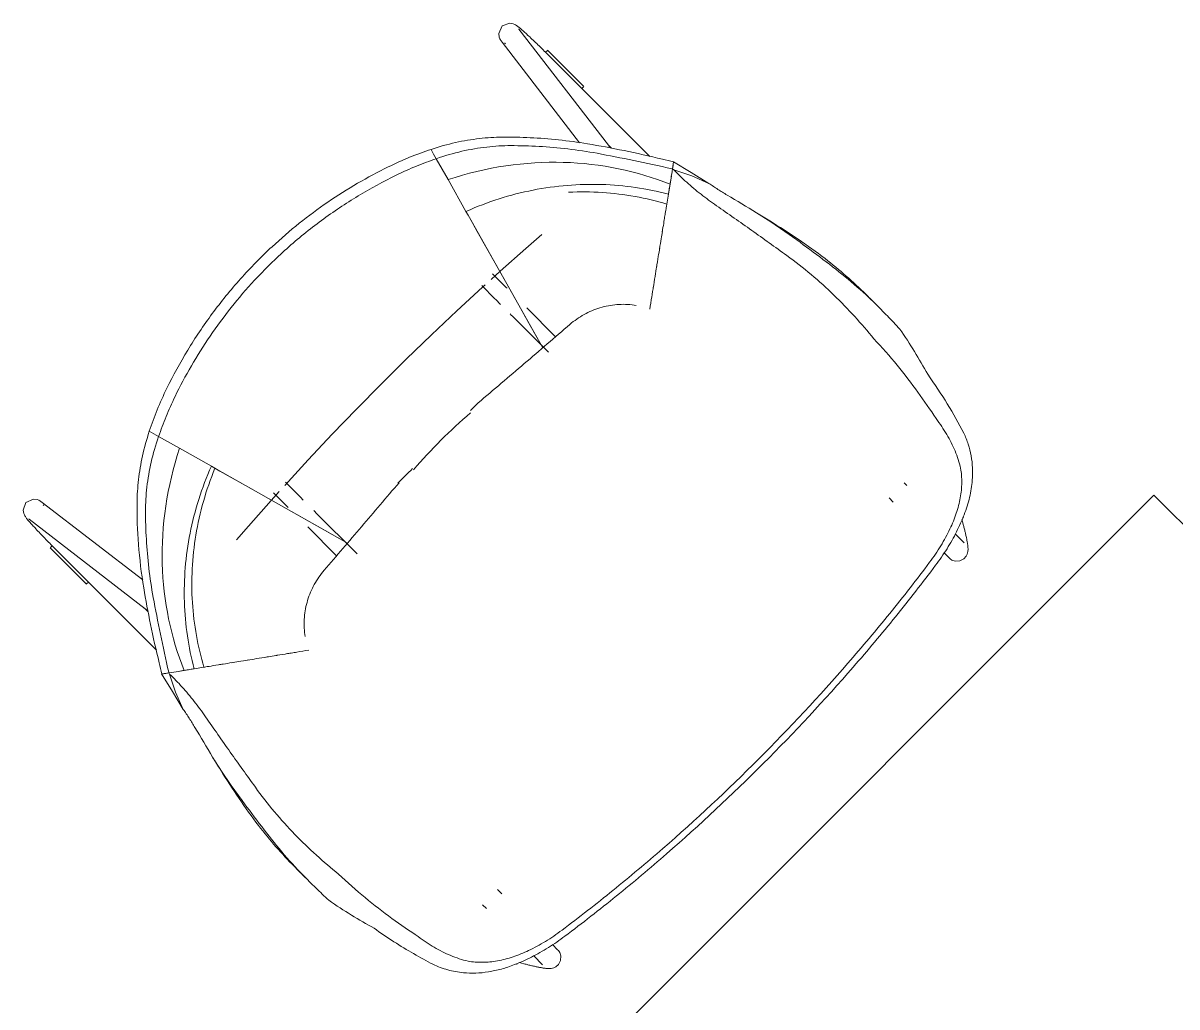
# Model space of a CAD drawing. Header units: millimetres. Extents: x 79795 to 317870, y -36033 to 97293.
# Drawn here: x 186306 to 187172, y 25312 to 26050 of the extents above; entities that cross this region are included whole.
import ezdxf

# ---------------------------------------------------------------- set-up
doc = ezdxf.new("R2010")
doc.units = ezdxf.units.MM
doc.header["$MEASUREMENT"] = 0
doc.layers.add('I-FURN', color=8, linetype='CONTINUOUS', lineweight=9)

msp = doc.modelspace()

# ---------------------------------------------------------------- linework, layer by layer
at = {"layer": 'I-FURN'}
for p, q in [((186665.69, 26048.3), (186671.36, 26050.39)), ((186671.36, 26050.39), (186673.87, 26049.92)), ((186673.87, 26049.92), (186675.01, 26049.43)), ((186665.69, 26048.3), (186663.05, 26042.47)), ((186663.05, 26042.47), (186663.46, 26039.73)), ((186675.01, 26049.43), (186675.71, 26049.04)), ((186675.71, 26049.04), (186676.25, 26048.69)), ((186676.25, 26048.69), (186676.71, 26048.37)), ((186676.71, 26048.37), (186677.16, 26048.04)), ((186677.16, 26048.04), (186677.6, 26047.7)), ((186677.6, 26047.7), (186678.06, 26047.33)), ((186678, 26046.15), (186678.04, 26046.09)), ((186678.04, 26046.09), (186678.16, 26045.94)), ((186678.06, 26047.33), (186678.53, 26046.94)), ((186678.16, 26045.94), (186678.2, 26045.89)), ((186745.41, 25958.63), (186678.2, 26045.89)), ((186678.53, 26046.94), (186679.03, 26046.52)), ((186679.03, 26046.52), (186679.55, 26046.08)), ((186679.55, 26046.08), (186680.11, 26045.6)), ((186680.11, 26045.6), (186680.69, 26045.09)), ((186680.69, 26045.09), (186681.29, 26044.55)), ((186681.29, 26044.55), (186681.93, 26043.98)), ((186681.93, 26043.98), (186682.59, 26043.38)), ((186682.59, 26043.38), (186683.29, 26042.75)), ((186683.29, 26042.75), (186684, 26042.09)), ((186684, 26042.09), (186684.75, 26041.41)), ((186684.75, 26041.41), (186685.52, 26040.69)), ((186663.46, 26039.73), (186663.97, 26038.51)), ((186663.97, 26038.51), (186664.37, 26037.78)), ((186664.37, 26037.78), (186664.71, 26037.24)), ((186664.71, 26037.24), (186665.04, 26036.77)), ((186665.04, 26036.77), (186665.37, 26036.33)), ((186665.37, 26036.33), (186665.52, 26036.12)), ((186665.52, 26036.12), (186723.69, 25960.61)), ((186667.35, 26035.39), (186667.5, 26035.28)), ((186667.5, 26035.28), (186667.73, 26035.1)), ((186667.73, 26035.1), (186668.02, 26034.87)), ((186685.52, 26040.69), (186686.31, 26039.95)), ((186686.31, 26039.95), (186687.13, 26039.18)), ((186687.13, 26039.18), (186687.96, 26038.39)), ((186687.96, 26038.39), (186688.82, 26037.58)), ((186688.82, 26037.58), (186689.7, 26036.74)), ((186689.7, 26036.74), (186690.6, 26035.89)), ((186690.6, 26035.89), (186691.51, 26035.01)), ((186691.51, 26035.01), (186692.44, 26034.12)), ((186692.44, 26034.12), (186693.38, 26033.2)), ((186693.38, 26033.2), (186694.33, 26032.28)), ((186694.33, 26032.28), (186695.3, 26031.34)), ((186695.3, 26031.34), (186696.27, 26030.38)), ((186696.27, 26030.38), (186697.25, 26029.42)), ((186697.25, 26029.42), (186698.24, 26028.44)), ((186698.16, 26028.54), (186699.53, 26029.91)), ((186702.43, 26024.27), (186698.16, 26028.54)), ((186698.24, 26028.44), (186699.24, 26027.46)), ((186699.24, 26027.46), (186700.23, 26026.47)), ((186726.84, 26002.69), (186699.57, 26029.96)), ((186700.23, 26026.47), (186701.23, 26025.48)), ((186701.23, 26025.48), (186702.23, 26024.48)), ((186702.23, 26024.48), (186702.45, 26024.26)), ((186776.41, 25950.3), (186702.45, 26024.26)), ((186726.79, 26002.65), (186725.42, 26001.28)), ((186612.16, 25955.59), (186614.14, 25952.09)), ((186612.16, 25955.59), (186614.14, 25952.09)), ((186744.95, 25959.14), (186747.65, 25956.44)), ((186745.41, 25958.63), (186746.2, 25957.46)), ((186614.14, 25952.09), (186616.12, 25948.57)), ((186614.14, 25952.09), (186616.12, 25948.57)), ((186624.97, 25932.86), (186616.12, 25948.57)), ((186616.12, 25948.57), (186624.97, 25932.86)), ((186794.39, 25946.3), (186793.52, 25940.92)), ((186793.52, 25940.94), (186794.39, 25946.28)), ((186793.53, 25940.98), (186794.39, 25946.28)), ((186807.6, 25938.22), (186794.29, 25946.34)), ((186793.04, 25941.04), (186793.52, 25940.94)), ((186794.43, 25940.34), (186793.52, 25940.92)), ((186794.43, 25940.34), (186807.95, 25935.81)), ((186820.9, 25930.09), (186807.6, 25938.22)), ((186638.43, 25908.98), (186624.97, 25932.86)), ((186624.97, 25932.86), (186638.43, 25908.98)), ((186791.67, 25929.49), (186790.97, 25925.17)), ((186792.65, 25935.52), (186791.67, 25929.49)), ((186807.95, 25935.81), (186820.9, 25930.09)), ((186790.44, 25921.92), (186789.25, 25914.54)), ((186790.97, 25925.17), (186790.44, 25921.92)), ((186639.95, 25906.27), (186638.43, 25908.98)), ((186638.43, 25908.98), (186639.95, 25906.27)), ((186642.02, 25902.59), (186639.95, 25906.27)), ((186639.95, 25906.27), (186696.06, 25806.69)), ((186646.83, 25894.05), (186642.02, 25902.59)), ((186856.7, 25908.08), (186867.3, 25901.24)), ((186654.13, 25881.11), (186646.83, 25894.05)), ((186867.3, 25901.24), (186877.97, 25894.07)), ((186877.97, 25894.07), (186889.29, 25885.9)), ((186695.5, 25891.62), (186683.43, 25881.2)), ((186663.53, 25864.41), (186654.13, 25881.11)), ((186683.43, 25881.2), (186664.05, 25864.05)), ((186664.05, 25864.05), (186657.33, 25858)), ((186668.69, 25851.97), (186658.41, 25862.26)), ((186674.56, 25844.85), (186663.53, 25864.41)), ((186631.62, 25834.39), (186650.85, 25852.12)), ((186650.35, 25853.34), (186660.21, 25843.49)), ((186650.85, 25852.12), (186652.81, 25853.9)), ((186668.69, 25851.97), (186669.37, 25851.29)), ((186660.81, 25842.88), (186660.21, 25843.49)), ((186661.5, 25842.19), (186660.81, 25842.88)), ((186662.22, 25841.47), (186661.5, 25842.19)), ((186662.95, 25840.74), (186662.22, 25841.47)), ((186686.63, 25823.41), (186674.56, 25844.85)), ((186947.39, 25838.17), (186941.44, 25844.11)), ((186612.51, 25816.35), (186631.62, 25834.39)), ((186663.69, 25840), (186662.95, 25840.74)), ((186664.45, 25839.24), (186663.69, 25840)), ((186705.7, 25814.96), (186684.02, 25836.64)), ((186766.21, 25838.51), (186764.73, 25838.72)), ((186672.47, 25831.22), (186671.65, 25832.04)), ((186673.29, 25830.4), (186672.47, 25831.22)), ((186673.29, 25830.4), (186700.33, 25803.36)), ((186593.57, 25798.03), (186612.51, 25816.35)), ((186696.06, 25806.69), (186686.63, 25823.41)), ((186574.81, 25779.47), (186593.57, 25798.03)), ((186556.27, 25760.69), (186574.81, 25779.47)), ((186537.98, 25741.73), (186556.27, 25760.69)), ((186404.09, 25742.03), (186400.58, 25744.01)), ((186404.09, 25742.03), (186400.58, 25744.01)), ((186407.6, 25740.05), (186404.09, 25742.03)), ((186407.6, 25740.05), (186404.09, 25742.03)), ((186407.6, 25740.05), (186423.32, 25731.2)), ((186423.32, 25731.2), (186407.6, 25740.05)), ((186519.97, 25722.61), (186537.98, 25741.73)), ((186423.32, 25731.2), (186447.2, 25717.75)), ((186447.2, 25717.75), (186423.32, 25731.2)), ((186502.27, 25703.36), (186519.97, 25722.61)), ((186447.2, 25717.75), (186449.91, 25716.22)), ((186449.91, 25716.22), (186447.2, 25717.75)), ((186449.91, 25716.22), (186453.58, 25714.15)), ((186549.49, 25660.11), (186449.91, 25716.22)), ((186453.58, 25714.15), (186462.12, 25709.34)), ((186462.12, 25709.34), (186475.06, 25702.04)), ((186512.68, 25695.97), (186502.83, 25705.82)), ((186587.35, 25705.1), (186588.13, 25705.39)), ((186969.51, 25703.31), (186967.53, 25705.29)), ((186475.06, 25702.04), (186491.76, 25692.64)), ((186492.13, 25692.12), (186498.17, 25698.84)), ((186493.91, 25697.77), (186504.2, 25687.48)), ((186512.68, 25695.97), (186513.37, 25695.29)), ((186513.37, 25695.29), (186514.06, 25694.59)), ((186514.06, 25694.59), (186514.78, 25693.87)), ((187155.08, 25696.07), (186660.1, 25201.1)), ((187650.05, 25201.1), (187155.08, 25696.07)), ((186307.88, 25690.48), (186305.78, 25684.82)), ((186307.88, 25690.48), (186313.7, 25693.12)), ((186313.7, 25693.12), (186316.44, 25692.71)), ((186316.44, 25692.71), (186317.66, 25692.21)), ((186317.66, 25692.21), (186318.39, 25691.8)), ((186318.39, 25691.8), (186318.93, 25691.46)), ((186318.93, 25691.46), (186319.4, 25691.13)), ((186319.4, 25691.13), (186319.85, 25690.8)), ((186319.85, 25690.8), (186320.05, 25690.65)), ((186395.66, 25632.41), (186320.05, 25690.65)), ((186320.78, 25688.82), (186320.89, 25688.67)), ((186320.89, 25688.67), (186321.07, 25688.44)), ((186321.07, 25688.44), (186321.3, 25688.16)), ((186474.97, 25672.74), (186492.13, 25692.12)), ((186491.76, 25692.64), (186511.33, 25681.61)), ((186504.8, 25686.88), (186504.2, 25687.48)), ((186514.78, 25693.87), (186515.51, 25693.14)), ((186515.51, 25693.14), (186516.26, 25692.39)), ((186956.22, 25693.97), (186959.32, 25690.86)), ((186305.78, 25684.82), (186306.25, 25682.31)), ((186306.25, 25682.31), (186306.74, 25681.16)), ((186306.74, 25681.16), (186307.13, 25680.46)), ((186307.13, 25680.46), (186307.48, 25679.93)), ((186307.48, 25679.93), (186307.8, 25679.46)), ((186307.8, 25679.46), (186308.13, 25679.02)), ((186308.13, 25679.02), (186308.48, 25678.57)), ((186308.48, 25678.57), (186308.84, 25678.12)), ((186308.84, 25678.12), (186309.23, 25677.64)), ((186309.23, 25677.64), (186309.65, 25677.14)), ((186309.65, 25677.14), (186310.1, 25676.62)), ((186310.02, 25678.17), (186310.08, 25678.13)), ((186310.08, 25678.13), (186310.23, 25678.01)), ((186310.23, 25678.01), (186310.29, 25677.97)), ((186310.29, 25677.97), (186397.54, 25610.76)), ((186511.33, 25681.61), (186532.76, 25669.54)), ((186524.22, 25684.43), (186525.04, 25683.61)), ((186525.04, 25683.61), (186525.77, 25682.88)), ((186556.59, 25652.06), (186525.77, 25682.88)), ((187011.83, 25674.28), (187010.92, 25677.68)), ((187012.41, 25679.61), (187011.91, 25679.47)), ((186310.1, 25676.62), (186310.57, 25676.07)), ((186310.57, 25676.07), (186311.08, 25675.49)), ((186311.08, 25675.49), (186311.62, 25674.88)), ((186311.62, 25674.88), (186312.19, 25674.24)), ((186312.19, 25674.24), (186312.79, 25673.58)), ((186312.79, 25673.58), (186313.42, 25672.88)), ((186313.42, 25672.88), (186314.08, 25672.17)), ((186314.08, 25672.17), (186314.77, 25671.42)), ((186314.77, 25671.42), (186315.48, 25670.65)), ((186315.48, 25670.65), (186316.22, 25669.86)), ((186316.22, 25669.86), (186316.99, 25669.04)), ((186316.99, 25669.04), (186317.78, 25668.21)), ((186317.78, 25668.21), (186318.59, 25667.35)), ((186466.1, 25662.46), (186474.97, 25672.74)), ((186519.53, 25672.15), (186541.21, 25650.47)), ((186532.76, 25669.54), (186549.49, 25660.11)), ((187011.89, 25674.08), (187011.83, 25674.28)), ((187012.08, 25673.36), (187011.89, 25674.08)), ((187012.27, 25672.64), (187012.08, 25673.36)), ((187012.45, 25671.92), (187012.27, 25672.64)), ((187012.63, 25671.2), (187012.45, 25671.92)), ((187012.81, 25670.48), (187012.63, 25671.2)), ((187012.99, 25669.77), (187012.81, 25670.48)), ((187013.16, 25669.07), (187012.99, 25669.77)), ((187013.32, 25668.37), (187013.16, 25669.07)), ((187013.48, 25667.68), (187013.32, 25668.37)), ((186318.59, 25667.35), (186319.43, 25666.47)), ((186319.43, 25666.47), (186320.29, 25665.58)), ((186320.29, 25665.58), (186321.16, 25664.66)), ((186321.16, 25664.66), (186322.06, 25663.74)), ((186322.06, 25663.74), (186322.97, 25662.79)), ((186322.97, 25662.79), (186323.89, 25661.84)), ((186323.89, 25661.84), (186324.84, 25660.88)), ((186324.84, 25660.88), (186325.79, 25659.9)), ((186325.79, 25659.9), (186326.75, 25658.92)), ((187012.61, 25660.2), (187005.92, 25666.9)), ((187013.64, 25667), (187013.48, 25667.68)), ((187013.79, 25666.33), (187013.64, 25667)), ((187013.94, 25665.67), (187013.79, 25666.33)), ((187014.08, 25665.02), (187013.94, 25665.67)), ((187014.21, 25664.38), (187014.08, 25665.02)), ((187014.34, 25663.75), (187014.21, 25664.38)), ((187014.46, 25663.14), (187014.34, 25663.75)), ((187014.58, 25662.54), (187014.46, 25663.14)), ((187014.69, 25661.95), (187014.58, 25662.54)), ((187014.8, 25661.38), (187014.69, 25661.95)), ((187014.89, 25660.83), (187014.8, 25661.38)), ((187014.98, 25660.29), (187014.89, 25660.83)), ((187015.07, 25659.76), (187014.98, 25660.29)), ((187015.14, 25659.25), (187015.07, 25659.76)), ((186326.22, 25656.6), (186353.48, 25629.34)), ((186326.26, 25656.65), (186327.63, 25658.01)), ((186326.75, 25658.92), (186327.73, 25657.93)), ((186327.63, 25658.01), (186331.9, 25653.74)), ((186327.73, 25657.93), (186328.71, 25656.94)), ((186328.71, 25656.94), (186329.7, 25655.94)), ((186329.7, 25655.94), (186330.69, 25654.94)), ((186330.69, 25654.94), (186331.69, 25653.94)), ((186331.69, 25653.94), (186331.91, 25653.72)), ((186331.91, 25653.72), (186405.87, 25579.76)), ((186997.51, 25652.68), (187001.3, 25648.89)), ((187014.08, 25650.19), (187014.85, 25651.71)), ((187014.85, 25651.71), (187015.2, 25652.82)), ((187015.21, 25658.75), (187015.14, 25659.25)), ((187015.2, 25652.82), (187015.36, 25653.67)), ((187015.28, 25658.26), (187015.21, 25658.75)), ((187015.33, 25657.79), (187015.28, 25658.26)), ((187015.38, 25657.32), (187015.33, 25657.79)), ((187015.36, 25653.67), (187015.44, 25654.34)), ((187015.42, 25656.86), (187015.38, 25657.32)), ((187015.45, 25656.4), (187015.42, 25656.86)), ((187015.44, 25654.34), (187015.47, 25654.92)), ((187015.47, 25655.93), (187015.45, 25656.4)), ((187015.48, 25655.44), (187015.47, 25655.93)), ((187015.47, 25654.92), (187015.48, 25655.44)), ((187001.99, 25648.26), (187001.3, 25648.89)), ((187003.42, 25647.33), (187001.99, 25648.26)), ((187005.85, 25646.52), (187003.42, 25647.33)), ((187009.31, 25646.68), (187005.85, 25646.52)), ((187009.31, 25646.68), (187012.38, 25648.27)), ((187012.38, 25648.27), (187014.08, 25650.19)), ((186354.89, 25630.75), (186353.53, 25629.38)), ((186399.73, 25608.52), (186397.07, 25611.19)), ((186397.54, 25610.76), (186398.71, 25609.98)), ((186517.45, 25591.44), (186517.66, 25589.96)), ((186426.69, 25564.5), (186420.65, 25563.53)), ((186431, 25565.2), (186426.69, 25564.5)), ((186434.25, 25565.73), (186431, 25565.2)), ((186441.63, 25566.92), (186434.25, 25565.73)), ((186409.83, 25561.88), (186417.95, 25548.57)), ((186415.25, 25562.65), (186409.87, 25561.78)), ((186409.89, 25561.78), (186415.23, 25562.65)), ((186410.47, 25561.88), (186415.19, 25562.64)), ((186415.23, 25562.65), (186415.13, 25563.13)), ((186415.83, 25561.74), (186415.25, 25562.65)), ((186420.36, 25548.22), (186415.83, 25561.74)), ((186417.95, 25548.57), (186426.09, 25535.27)), ((186426.09, 25535.27), (186420.36, 25548.22)), ((186454.93, 25488.87), (186448.09, 25499.47)), ((186462.1, 25478.2), (186454.93, 25488.87)), ((186470.27, 25466.88), (186462.1, 25478.2)), ((186512.06, 25414.73), (186518, 25408.79)), ((186665.44, 25396.72), (186662.2, 25399.96)), ((186650.89, 25388.64), (186653.77, 25385.75)), ((186707.28, 25354.87), (186703.49, 25358.66)), ((186689.27, 25350.25), (186695.97, 25343.56)), ((186707.91, 25354.18), (186707.28, 25354.87)), ((186708.84, 25352.75), (186707.91, 25354.18)), ((186709.65, 25350.32), (186708.84, 25352.75)), ((186709.49, 25346.86), (186709.65, 25350.32)), ((186676.7, 25344.27), (186676.57, 25343.77)), ((186678.49, 25345.25), (186681.89, 25344.34)), ((186682.09, 25344.29), (186681.89, 25344.34)), ((186682.81, 25344.09), (186682.09, 25344.29)), ((186683.53, 25343.91), (186682.81, 25344.09)), ((186684.26, 25343.72), (186683.53, 25343.91)), ((186684.97, 25343.54), (186684.26, 25343.72)), ((186685.69, 25343.36), (186684.97, 25343.54)), ((186686.4, 25343.19), (186685.69, 25343.36)), ((186687.1, 25343.01), (186686.4, 25343.19)), ((186687.8, 25342.85), (186687.1, 25343.01)), ((186688.49, 25342.69), (186687.8, 25342.85)), ((186689.17, 25342.53), (186688.49, 25342.69)), ((186689.84, 25342.38), (186689.17, 25342.53)), ((186690.5, 25342.23), (186689.84, 25342.38)), ((186691.15, 25342.09), (186690.5, 25342.23)), ((186691.79, 25341.96), (186691.15, 25342.09)), ((186692.42, 25341.83), (186691.79, 25341.96)), ((186693.03, 25341.71), (186692.42, 25341.83)), ((186693.63, 25341.59), (186693.03, 25341.71)), ((186694.22, 25341.48), (186693.63, 25341.59)), ((186694.79, 25341.38), (186694.22, 25341.48)), ((186695.34, 25341.28), (186694.79, 25341.38)), ((186695.89, 25341.19), (186695.34, 25341.28)), ((186696.41, 25341.1), (186695.89, 25341.19)), ((186696.92, 25341.03), (186696.41, 25341.1)), ((186697.42, 25340.96), (186696.92, 25341.03)), ((186697.91, 25340.89), (186697.42, 25340.96)), ((186698.38, 25340.84), (186697.91, 25340.89)), ((186698.85, 25340.79), (186698.38, 25340.84)), ((186699.31, 25340.75), (186698.85, 25340.79)), ((186699.77, 25340.72), (186699.31, 25340.75)), ((186700.24, 25340.7), (186699.77, 25340.72)), ((186700.73, 25340.69), (186700.24, 25340.7)), ((186701.25, 25340.7), (186700.73, 25340.69)), ((186701.83, 25340.73), (186701.25, 25340.7)), ((186702.51, 25340.81), (186701.83, 25340.73)), ((186703.35, 25340.97), (186702.51, 25340.81)), ((186704.46, 25341.32), (186703.35, 25340.97)), ((186705.98, 25342.09), (186704.46, 25341.32)), ((186707.9, 25343.79), (186705.98, 25342.09)), ((186709.49, 25346.86), (186707.9, 25343.79))]:
    msp.add_line(p, q, dxfattribs=at)
msp.add_arc((186885.21, 25470.96), 376.15, 130.31457, 139.52933, dxfattribs=at)
for centre, major_axis, ratio, start_param, end_param in [((186754.18, 26447.28), (411.51, -411.51), 0.743145, 5.413461, 5.430001), ((184085.85, 21381.76), (-3756.55, -3756.55), 0.981627, 3.381927, 3.386869), ((185140.2, 21625.33), (4235.43, -4235.43), 0.743145, 1.876602, 1.878583), ((185908.89, 25601.99), (411.51, -411.51), 0.743145, 0.853184, 0.869724), ((190974.41, 28270.32), (-3756.55, -3756.55), 0.981627, 6.037909, 6.042851), ((190730.84, 27215.97), (4235.43, -4235.43), 0.743145, 4.404602, 4.406583)]:
    msp.add_ellipse(centre, major_axis=major_axis, ratio=ratio, start_param=start_param, end_param=end_param, dxfattribs=at)
for points in [[(186665.7, 25964.75), (186660.07, 25964.72), (186648.6, 25964), (186630.62, 25961.06), (186618.36, 25957.63), (186612.16, 25955.59)], [(186729.74, 25959.8), (186722.43, 25960.99), (186707.94, 25962.95), (186686.64, 25964.55), (186672.64, 25964.82), (186665.7, 25964.75)], [(186579.89, 25942.37), (186585.3, 25945.01), (186596.12, 25949.88), (186606.84, 25953.84), (186612.16, 25955.59)], [(186616.12, 25948.57), (186622.59, 25950.81), (186635.38, 25954.54), (186654.16, 25957.7), (186666.16, 25958.42), (186672.05, 25958.4)], [(186672.05, 25958.4), (186679.06, 25958.42), (186693.22, 25958.01), (186714.81, 25956.14), (186729.49, 25953.96), (186736.9, 25952.64)], [(186785.93, 25948.15), (186776.15, 25950.57), (186756.96, 25954.88), (186738.64, 25958.28), (186729.74, 25959.8)], [(186616.12, 25948.57), (186611.15, 25946.91), (186601.16, 25943.17), (186591.09, 25938.66), (186586.04, 25936.21)], [(186791.67, 25929.49), (186767.08, 25939.29), (186712.61, 25950.85), (186653.68, 25942.43), (186624.97, 25932.86)], [(186736.9, 25952.64), (186745.87, 25950.93), (186764.24, 25947.34), (186783.34, 25943.24), (186793.04, 25941.04)], [(186793.53, 25940.98), (186793.76, 25942.4), (186794.05, 25944.17), (186794.39, 25946.28)], [(186793.52, 25940.92), (186793.08, 25938.22), (186792.71, 25935.92), (186792.4, 25934.01)], [(186826.54, 25913.31), (186822.55, 25916.08), (186814.81, 25921.8), (186803.99, 25930.85), (186797.5, 25937.14), (186794.43, 25940.34)], [(186790.44, 25921.92), (186774.27, 25926.2), (186740.57, 25931.17), (186688.57, 25926.98), (186654.7, 25916.27), (186638.43, 25908.98)], [(186791.67, 25929.49), (186791.41, 25927.87), (186791.17, 25926.43), (186790.97, 25925.17)], [(186792.4, 25934.01), (186792.09, 25932.1), (186791.85, 25930.6), (186791.67, 25929.49)], [(186820.9, 25930.09), (186823.09, 25928.56), (186827.56, 25925.56), (186832.19, 25922.7), (186834.54, 25921.31)], [(186790.97, 25925.17), (186790.77, 25923.91), (186790.59, 25922.83), (186790.44, 25921.92)], [(186879.33, 25875.94), (186870.59, 25882.26), (186853.06, 25894.8), (186835.41, 25907.17), (186826.54, 25913.31)], [(186785.9, 25893.84), (186785.62, 25892.12), (186785.32, 25890.31), (186785.02, 25888.43)], [(186786.9, 25900.07), (186786.57, 25898.03), (186786.21, 25895.81), (186785.83, 25893.44)], [(186908.15, 25873.63), (186901.59, 25878.63), (186888.01, 25888.27), (186873.79, 25897.44), (186866.58, 25901.96)], [(186785.02, 25888.42), (186784.64, 25886.07), (186784.24, 25883.62), (186783.82, 25881.06)], [(186889.29, 25885.9), (186895.9, 25880.99), (186909.03, 25871.22), (186928, 25856.26), (186939.72, 25845.8), (186945.23, 25840.32)], [(186783.93, 25881.68), (186783.58, 25879.55), (186783.22, 25877.34), (186782.86, 25875.08)], [(186781.68, 25867.84), (186781.28, 25865.37), (186780.88, 25862.87), (186780.47, 25860.32)], [(186782.86, 25875.1), (186782.43, 25872.46), (186781.99, 25869.74), (186781.54, 25866.97)], [(186944.64, 25813.48), (186940.1, 25819.09), (186930.56, 25830.18), (186915.01, 25846.4), (186897.97, 25861.81), (186885.69, 25871.35), (186879.33, 25875.94)], [(186938.92, 25846.63), (186934.12, 25851.4), (186924.16, 25860.64), (186913.57, 25869.37), (186908.15, 25873.63)], [(186780.46, 25860.29), (186780, 25857.47), (186779.54, 25854.63), (186779.07, 25851.71)], [(186779.25, 25852.82), (186778.82, 25850.17), (186778.38, 25847.46), (186777.94, 25844.74)], [(186777.95, 25844.79), (186777.47, 25841.8), (186776.98, 25838.77), (186776.48, 25835.71)], [(186945.21, 25840.33), (186943.12, 25842.44), (186941.02, 25844.54), (186938.92, 25846.63)], [(186764.73, 25838.72), (186760.43, 25839.32), (186751.72, 25839.56), (186738.94, 25837.12), (186726.93, 25832.04), (186719.79, 25827.06), (186716.51, 25824.23)], [(186945.23, 25840.32), (186948.52, 25837.05), (186954.99, 25830.53), (186961.21, 25824.01), (186964.25, 25820.74)], [(186716.51, 25824.23), (186705.14, 25814.43), (186682.28, 25794.8), (186659.17, 25775.14), (186647.55, 25765.3)], [(186964.25, 25820.74), (186968.11, 25815.11), (186975.47, 25803.82), (186982.06, 25792.48), (186985.17, 25786.8)], [(186991.53, 25753.55), (186987.25, 25760.11), (186978.06, 25773.33), (186962.63, 25793.62), (186950.85, 25806.88), (186944.64, 25813.48)], [(186985.17, 25786.8), (186990.48, 25779.31), (187000.34, 25764.43), (187008.57, 25749.8), (187012.27, 25742.57)], [(186400.58, 25744.01), (186402.33, 25749.33), (186406.29, 25760.05), (186411.16, 25770.87), (186413.8, 25776.28)], [(186419.96, 25770.13), (186417.52, 25765.09), (186413, 25755.02), (186409.26, 25745.02), (186407.6, 25740.05)], [(186647.55, 25765.3), (186645.6, 25763.36), (186643.66, 25761.41), (186641.71, 25759.47)], [(187009.94, 25716.22), (187008.88, 25720.64), (187006.1, 25729.29), (186999.72, 25741.65), (186994.45, 25749.63), (186991.53, 25753.55)], [(186400.58, 25744.01), (186398.54, 25737.81), (186395.11, 25725.55), (186392.17, 25707.57), (186391.45, 25696.1), (186391.42, 25690.47)], [(186397.77, 25684.12), (186397.75, 25690.01), (186398.47, 25702.01), (186401.63, 25720.79), (186405.36, 25733.59), (186407.6, 25740.05)], [(186423.32, 25731.2), (186413.74, 25702.49), (186405.32, 25643.57), (186416.88, 25589.09), (186426.69, 25564.5)], [(186447.2, 25717.75), (186439.91, 25701.47), (186429.19, 25667.6), (186425.01, 25615.6), (186429.97, 25581.91), (186434.25, 25565.73)], [(186449.91, 25716.22), (186443.15, 25699.91), (186433.57, 25666.19), (186431.06, 25615.1), (186436.97, 25582.47), (186441.63, 25566.92)], [(186598.27, 25716.03), (186594.63, 25712.38), (186590.99, 25708.74), (186587.35, 25705.1)], [(187001.91, 25670.68), (187003.79, 25674.62), (187006.97, 25682.44), (187010, 25694.12), (187011.11, 25705.47), (187010.55, 25712.68), (187009.94, 25716.22)], [(186588.13, 25705.39), (186578.75, 25694.32), (186560, 25672.3), (186541.29, 25650.5), (186531.94, 25639.66)], [(186391.42, 25690.47), (186391.29, 25680.13), (186391.99, 25659.11), (186394.6, 25637.43), (186396.38, 25626.43)], [(186403.53, 25619.27), (186402.22, 25626.67), (186400.04, 25641.34), (186398.16, 25662.96), (186397.75, 25677.11), (186397.77, 25684.12)], [(187012.53, 25681.29), (187010.89, 25677.04), (187007.1, 25668.57), (186999.91, 25655.78), (186994.22, 25647.5), (186991.14, 25643.4)], [(186986.64, 25645.62), (186989.7, 25649.71), (186995.31, 25657.98), (186999.88, 25666.41), (187001.91, 25670.68)], [(186531.94, 25639.66), (186529.1, 25636.38), (186524.12, 25629.22), (186519.05, 25617.22), (186516.61, 25604.43), (186516.86, 25595.73), (186517.45, 25591.44)], [(186396.38, 25626.43), (186397.9, 25617.48), (186401.31, 25599.11), (186405.61, 25579.97), (186408.02, 25570.24)], [(186415.13, 25563.13), (186412.93, 25572.82), (186408.84, 25591.9), (186405.24, 25610.29), (186403.53, 25619.27)], [(186474.49, 25572.25), (186476.62, 25572.59), (186478.82, 25572.95), (186481.08, 25573.31)], [(186489.2, 25574.63), (186486.42, 25574.18), (186483.71, 25573.74), (186481.08, 25573.31)], [(186520.46, 25579.69), (186517.4, 25579.2), (186514.38, 25578.71), (186511.39, 25578.22)], [(186422.16, 25563.77), (186424.07, 25564.08), (186425.57, 25564.32), (186426.69, 25564.5)], [(186426.69, 25564.5), (186428.3, 25564.76), (186429.74, 25565), (186431, 25565.2)], [(186431, 25565.2), (186432.26, 25565.41), (186433.34, 25565.58), (186434.25, 25565.73)], [(186452.64, 25568.71), (186449.72, 25568.23), (186444.85, 25567.44), (186442.34, 25567.04), (186441.63, 25566.92)], [(186452.43, 25568.67), (186453.58, 25568.86), (186454.8, 25569.06), (186456.1, 25569.27)], [(186462.73, 25570.34), (186460.36, 25569.96), (186458.21, 25569.61), (186456.18, 25569.28)], [(186462.33, 25570.28), (186464, 25570.55), (186465.75, 25570.83), (186467.56, 25571.12)], [(186475.11, 25572.35), (186472.49, 25571.92), (186469.95, 25571.51), (186467.54, 25571.12)], [(186415.19, 25562.64), (186413.9, 25562.43), (186412.28, 25562.17), (186410.46, 25561.88)], [(186415.25, 25562.65), (186417.95, 25563.09), (186420.25, 25563.46), (186422.16, 25563.77)], [(186442.86, 25529.63), (186440.09, 25533.63), (186434.37, 25541.36), (186425.32, 25552.19), (186419.03, 25558.68), (186415.83, 25561.74)], [(186426.09, 25535.27), (186427.61, 25533.08), (186430.61, 25528.61), (186433.47, 25523.98), (186434.86, 25521.63)], [(186480.23, 25476.84), (186473.91, 25485.58), (186461.37, 25503.11), (186449, 25520.77), (186442.86, 25529.63)], [(186454.21, 25489.59), (186458.74, 25482.38), (186467.9, 25468.16), (186477.54, 25454.58), (186482.54, 25448.02)], [(186542.7, 25411.53), (186537.08, 25416.07), (186526, 25425.61), (186509.77, 25441.17), (186494.37, 25458.2), (186484.82, 25470.48), (186480.23, 25476.84)], [(186515.86, 25410.94), (186510.38, 25416.46), (186499.91, 25428.17), (186484.95, 25447.14), (186475.18, 25460.27), (186470.27, 25466.88)], [(186482.54, 25448.02), (186486.8, 25442.6), (186495.53, 25432.01), (186504.77, 25422.05), (186509.54, 25417.25)], [(186509.54, 25417.25), (186511.63, 25415.15), (186513.73, 25413.05), (186515.84, 25410.96)], [(186535.43, 25391.92), (186532.16, 25394.96), (186525.64, 25401.18), (186519.12, 25407.65), (186515.86, 25410.94)], [(186602.62, 25364.65), (186596.06, 25368.92), (186582.83, 25378.12), (186562.55, 25393.54), (186549.29, 25405.32), (186542.7, 25411.53)], [(186535.43, 25391.92), (186541.07, 25388.05), (186552.37, 25380.69), (186563.71, 25374.1), (186569.37, 25371)], [(186569.37, 25371), (186574.34, 25367.41), (186584.25, 25360.61), (186599.18, 25351.75), (186608.83, 25346.4), (186613.6, 25343.91)], [(186674.88, 25343.64), (186679.13, 25345.29), (186687.61, 25349.07), (186700.39, 25356.26), (186708.67, 25361.95), (186712.77, 25365.03)], [(186710.55, 25369.53), (186706.46, 25366.47), (186698.19, 25360.86), (186689.76, 25356.29), (186685.5, 25354.26)], [(186639.95, 25346.23), (186635.51, 25347.3), (186626.83, 25350.1), (186614.51, 25356.46), (186606.53, 25361.72), (186602.62, 25364.65)], [(186685.5, 25354.26), (186681.55, 25352.38), (186673.73, 25349.2), (186662.06, 25346.17), (186650.7, 25345.06), (186643.49, 25345.62), (186639.95, 25346.23)]]:
    msp.add_open_spline(points, degree=3, dxfattribs=at)
for points, knots in [([(186413.8, 25776.28), (186418.51, 25785.92), (186428.94, 25804.94), (186447.44, 25832.59), (186468.7, 25858.73), (186497.17, 25887.74), (186527.1, 25911.6), (186556.92, 25930.41), (186572.17, 25938.6), (186579.89, 25942.37)], [-1, -1, -1, -1, -0.861111, -0.722222, -0.583333, -0.444444, -0.222222, -0.111111, 0, 0, 0, 0]), ([(186586.04, 25936.21), (186576.38, 25931.53), (186557.32, 25921.14), (186529.64, 25902.69), (186503.46, 25881.45), (186474.43, 25852.97), (186450.61, 25823), (186431.85, 25793.13), (186423.71, 25777.85), (186419.96, 25770.13)], [-1, -1, -1, -1, -0.861111, -0.722222, -0.583333, -0.444444, -0.222222, -0.111111, 0, 0, 0, 0]), ([(186789.25, 25914.54), (186773.7, 25919.21), (186749.23, 25923.64), (186723.95, 25923.81), (186715.49, 25923.38)], [0, 0, 0, 0, 0.3333333, 0.5000122, 0.5000122, 0.5000122, 0.5000122]), ([(186789.25, 25914.54), (186789.16, 25914.01), (186788.89, 25912.35), (186788.24, 25908.33), (186787.7, 25904.99), (186787.47, 25903.54)], [-1, -1, -1, -1, -0.8928571, -0.7857143, -0.7142857, -0.7142857, -0.7142857, -0.7142857]), ([(186787.5, 25903.74), (186787.38, 25903.03), (186787.19, 25901.84), (186786.98, 25900.57), (186786.9, 25900.07)], [-0.71428571, -0.71428571, -0.71428571, -0.71428571, -0.67857143, -0.65678994, -0.65678994, -0.65678994, -0.65678994]), ([(187012.27, 25742.57), (187013.57, 25739.86), (187015.78, 25734.32), (187018.73, 25722.73), (187019.41, 25709.42), (187016.99, 25694.41), (187014.24, 25685.71), (187012.53, 25681.29)], [-1, -1, -1, -1, -0.85, -0.7, -0.4, -0.2, 0, 0, 0, 0]), ([(186710.55, 25369.53), (186723.45, 25379.22), (186748.97, 25399.13), (186798.95, 25441.1), (186859.01, 25497.16), (186915.06, 25557.22), (186957.03, 25607.2), (186976.95, 25632.72), (186986.64, 25645.62)], [-1, -1, -1, -1, -0.875, -0.75, -0.5, -0.25, -0.125, 0, 0, 0, 0]), ([(186991.14, 25643.4), (186981.36, 25630.39), (186961.28, 25604.67), (186918.95, 25554.28), (186862.43, 25493.74), (186801.89, 25437.22), (186751.5, 25394.89), (186725.77, 25374.81), (186712.77, 25365.03)], [-1, -1, -1, -1, -0.875, -0.75, -0.5, -0.25, -0.125, 0, 0, 0, 0]), ([(186488.33, 25574.49), (186488.93, 25574.59), (186491.36, 25574.98), (186493.9, 25575.39), (186495.83, 25575.7), (186495.88, 25575.71)], [0.71428571, 0.71428571, 0.71428571, 0.71428571, 0.73214286, 0.78571429, 0.78716796, 0.78716796, 0.78716796, 0.78716796]), ([(186504.46, 25577.1), (186501.85, 25576.68), (186498.98, 25576.21), (186496.16, 25575.76), (186495.88, 25575.71)], [-0.85714286, -0.85714286, -0.85714286, -0.85714286, -0.78571429, -0.77790979, -0.77790979, -0.77790979, -0.77790979]), ([(186503.35, 25576.92), (186504.63, 25577.13), (186507.29, 25577.56), (186510, 25578), (186511.41, 25578.23)], [0.85714286, 0.85714286, 0.85714286, 0.85714286, 0.89285714, 0.93070121, 0.93070121, 0.93070121, 0.93070121]), ([(186613.6, 25343.91), (186617.22, 25342.17), (186624.65, 25339.4), (186638.47, 25336.81), (186652.07, 25337.32), (186665.02, 25340.17), (186671.57, 25342.36), (186674.88, 25343.64)], [0, 0, 0, 0, 0.2, 0.4, 0.7, 0.85, 1, 1, 1, 1])]:
    msp.add_open_spline(points, degree=3, knots=knots, dxfattribs=at)

doc.saveas('drawing.dxf')
